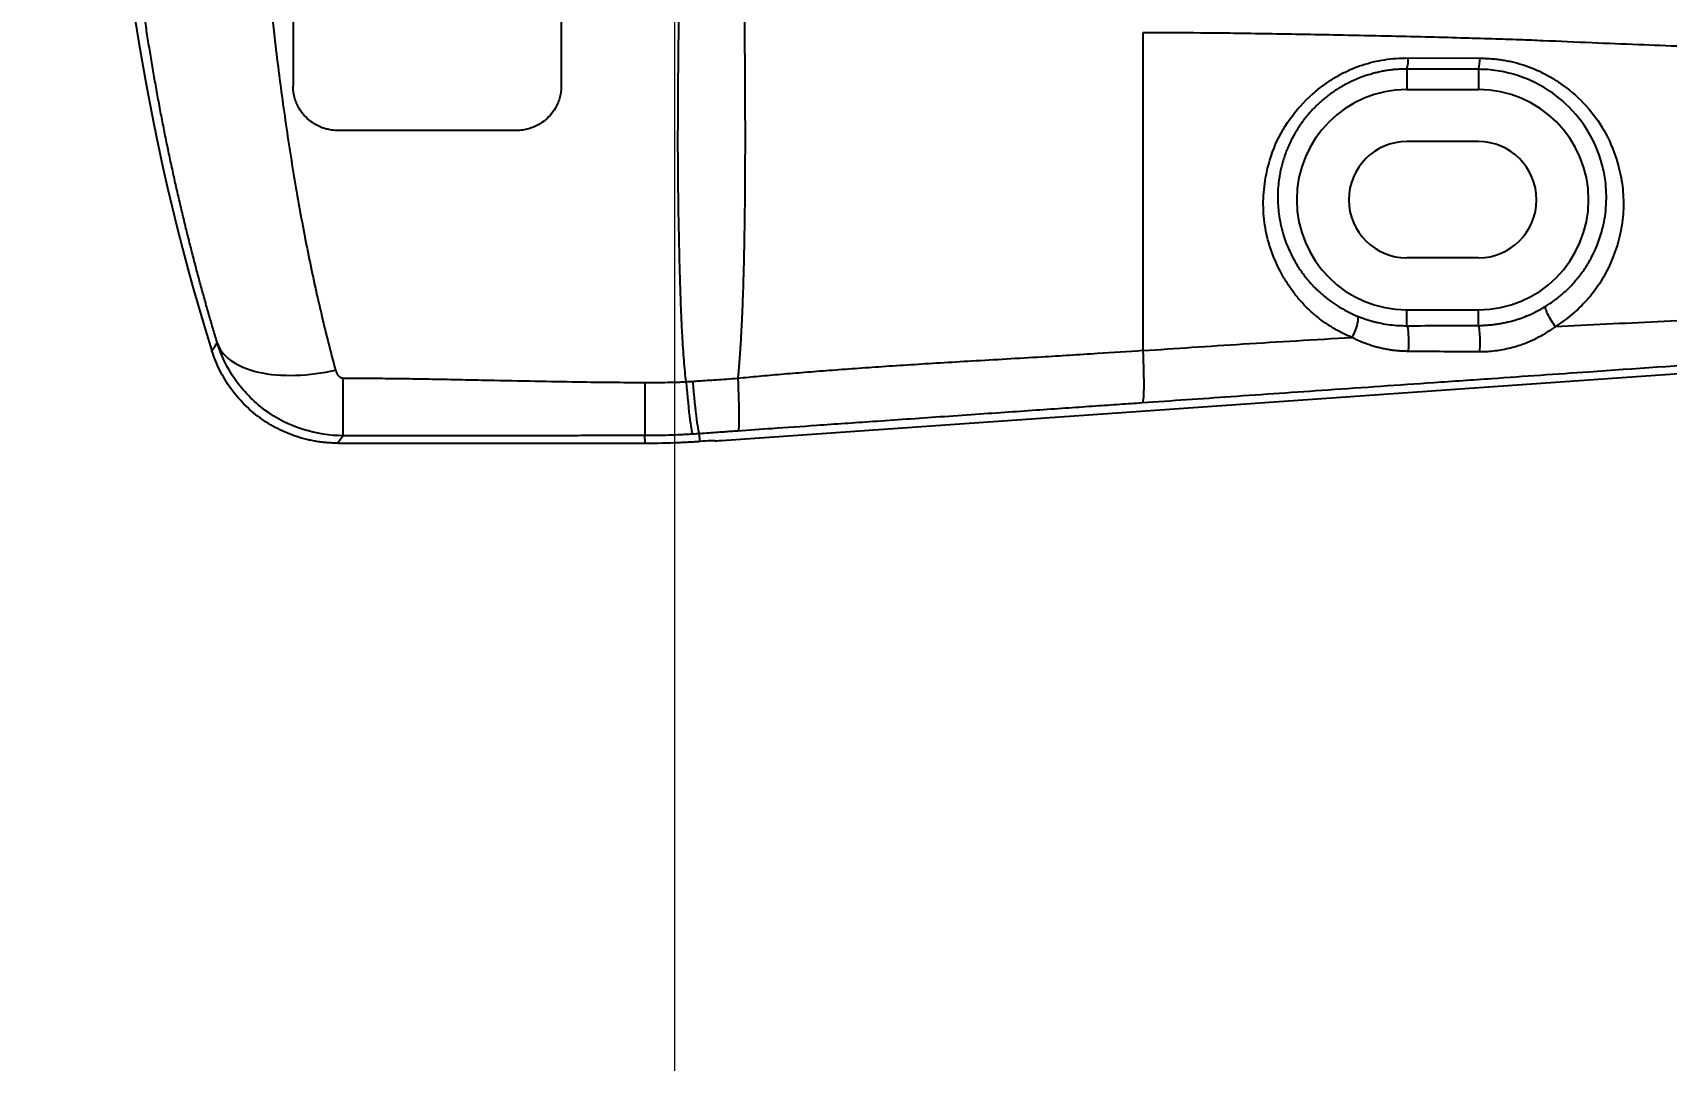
# Model space of a CAD drawing. Header units: millimetres. Extents: x 174875 to 182855, y -330615 to -324972.
# Drawn here: x 179358 to 179431.4, y -327064.9 to -327018.7 of the extents above; entities that cross this region are included whole.
import ezdxf

# ---------------------------------------------------------------- set-up
doc = ezdxf.new("R2010")
doc.units = ezdxf.units.MM
doc.header["$LTSCALE"] = 20
doc.linetypes.add('SLD-实线', pattern=[0])
doc.layers.get('0').update_dxf_attribs({"lineweight": 15})
doc.layers.add('Dim', color=4, linetype='Continuous', lineweight=9)
doc.layers.add('粗实线', color=7, linetype='SLD-实线', lineweight=25)
doc.styles.add('.标注TY', font='txt.shx', dxfattribs={"width": 0.7, "bigfont": 'gbcbig.shx'})
doc.dimstyles.new('.60号字体TY$0', dxfattribs={"dimtxt": 60, "dimasz": 30, "dimexe": 5, "dimexo": 0.5, "dimgap": 5, "dimtad": 1, "dimdsep": 46, "dimtxsty": '.标注TY', "dimblk": 'CLOSEDBLANK', "dimcen": 2.5, "dimclrd": 256, "dimclre": 256, "dimclrt": 256, "dimadec": 0, "dimazin": 0, "dimtfac": 1, "dimtmove": 0, "dimatfit": 3, "dimldrblk": 'CLOSEDBLANK', "dimfxl": 1, "dimlwd": -1, "dimlwe": -1, "dimarcsym": 0})

# ---------------------------------------------------------------- blocks, each defined once
blk = doc.blocks.new('20250328.085552')
at = {"layer": '粗实线'}
for p, q in [((8.239, 52.25), (8.239, 16.07)), ((20.299, 52.25), (20.299, 16.07)), ((58.378, 17.32), (61.594, 17.309)), ((58.32, 16.821), (58.32, 15.898)), ((61.536, 16.81), (61.536, 15.898)), ((58.32, 15.898), (61.536, 15.898)), ((18.289, 14.06), (10.249, 14.06)), ((61.536, 13.558), (58.32, 13.558)), ((61.536, 8.332), (58.32, 8.332)), ((58.32, 5.28), (58.32, 5.991)), ((58.32, 5.991), (61.536, 5.991)), ((61.536, 5.293), (61.536, 5.991)), ((27.51, 0.12), (96.166, 4.919)), ((10.247, 0), (24.071, 0)), ((24.071, 0), (24.059, 0.337)), ((26.505, 0.424), (26.517, 0.08)), ((27.199, 0.106), (27.209, 0.104))]:
    blk.add_line(p, q, dxfattribs=at)
at = {"layer": '粗实线', "flags": 128}
for points in [[(4.59, 4.156), (4.725, 4.352), (4.831, 4.506)], [(10.492, 0.333), (10.355, 0.147), (10.247, 0)]]:
    blk.add_lwpolyline(points, dxfattribs=at)
at = {"layer": '粗实线'}
for centre, radius, start, end in [((100.366, 34.16), 100.366, 162.60587, 197.39413), ((56.929, 17.236), 1.451, 343.39081, 3.3071), ((60.15, 17.225), 1.447, 343.33609, 3.31699), ((58.32, 10.945), 4.953, 90, 270), ((61.536, 10.945), 4.953, 270, 90), ((58.32, 10.945), 2.613, 90, 270), ((61.536, 10.945), 2.613, 270, 90)]:
    blk.add_arc(centre, radius, start, end, dxfattribs=at)
for centre, major_axis, ratio, start_param, end_param in [((24.071, 35.08), (1.224, -35.058), 0.999848, 6.248294, 6.291697), ((25.593, -0.007), (1.608, 0.112), 0.017413, 0.051142, 0.9575), ((27.51, 0.125), (0.301, 0.021), 0.017413, 3.192735, 4.711171)]:
    blk.add_ellipse(centre, major_axis=major_axis, ratio=ratio, start_param=start_param, end_param=end_param, dxfattribs=at)
for points, knots in [([(4.831, 4.506), (4.771, 4.708), (4.65, 5.113), (4.472, 5.729), (4.295, 6.352), (4.12, 6.984), (3.947, 7.623), (3.777, 8.27), (3.609, 8.925), (3.444, 9.588), (3.281, 10.259), (3.122, 10.937), (2.965, 11.624), (2.811, 12.319), (2.661, 13.021), (2.514, 13.731), (2.371, 14.45), (2.232, 15.176), (2.097, 15.91), (1.966, 16.652), (1.839, 17.402), (1.716, 18.16), (1.54, 19.308), (1.325, 20.838), (1.094, 22.742), (0.902, 24.616), (0.762, 26.283), (0.662, 27.75), (0.59, 29.028), (0.534, 30.309), (0.494, 31.591), (0.469, 32.875), (0.466, 33.732), (0.464, 34.16)], [0, 0, 0, 0, 0.022992, 0.046069, 0.069237, 0.092499, 0.11586, 0.139324, 0.162895, 0.186577, 0.210375, 0.234292, 0.258332, 0.2825, 0.306798, 0.331232, 0.355804, 0.380518, 0.405378, 0.430388, 0.45555, 0.480868, 0.506346, 0.570231, 0.632684, 0.69375, 0.753473, 0.794634, 0.83574, 0.876812, 0.917867, 0.958923, 1, 1, 1, 1]), ([(6.393, 34.16), (6.393, 33.917), (6.394, 33.431), (6.401, 32.703), (6.412, 31.973), (6.428, 31.243), (6.448, 30.513), (6.472, 29.783), (6.502, 29.053), (6.535, 28.323), (6.573, 27.593), (6.615, 26.863), (6.686, 25.77), (6.797, 24.279), (6.966, 22.358), (7.169, 20.336), (7.378, 18.45), (7.585, 16.742), (7.783, 15.251), (7.993, 13.791), (8.217, 12.364), (8.454, 10.968), (8.703, 9.605), (8.966, 8.274), (9.241, 6.977), (9.53, 5.713), (9.83, 4.481), (10.043, 3.68), (10.149, 3.282)], [0, 0, 0, 0, 0.022257, 0.044536, 0.066838, 0.089163, 0.111513, 0.133889, 0.15629, 0.178719, 0.201175, 0.22366, 0.246175, 0.302424, 0.362313, 0.425851, 0.493045, 0.541781, 0.589972, 0.637623, 0.684739, 0.731325, 0.777386, 0.822927, 0.867953, 0.91247, 0.956484, 1, 1, 1, 1]), ([(25.908, 2.761), (25.893, 2.912), (25.859, 3.23), (25.817, 3.731), (25.778, 4.278), (25.742, 4.872), (25.709, 5.513), (25.68, 6.203), (25.654, 6.942), (25.622, 8.085), (25.588, 9.561), (25.558, 11.297), (25.547, 12.68), (25.546, 13.796), (25.549, 14.736), (25.555, 15.765), (25.564, 16.884), (25.576, 18.094), (25.592, 19.396), (25.612, 20.791), (25.634, 22.278), (25.652, 23.305), (25.66, 23.832)], [0, 0, 0, 0, 0.02361, 0.0494, 0.077374, 0.107536, 0.139887, 0.174429, 0.211164, 0.250093, 0.343581, 0.426928, 0.500137, 0.54026, 0.584236, 0.632066, 0.683751, 0.739291, 0.798686, 0.861935, 0.92904, 1, 1, 1, 1]), ([(28.504, 21.302), (28.508, 21.067), (28.514, 20.601), (28.522, 19.91), (28.529, 19.232), (28.536, 18.568), (28.542, 17.918), (28.547, 17.281), (28.551, 16.657), (28.555, 16.046), (28.557, 15.449), (28.559, 14.865), (28.56, 14.294), (28.561, 13.736), (28.56, 13.191), (28.559, 12.659), (28.556, 12.139), (28.553, 11.632), (28.55, 11.137), (28.545, 10.655), (28.539, 10.185), (28.533, 9.728), (28.526, 9.282), (28.518, 8.848), (28.51, 8.426), (28.5, 8.016), (28.49, 7.617), (28.479, 7.229), (28.467, 6.853), (28.454, 6.487), (28.441, 6.133), (28.426, 5.789), (28.411, 5.457), (28.395, 5.134), (28.378, 4.823), (28.361, 4.521), (28.342, 4.23), (28.323, 3.95), (28.303, 3.679), (28.282, 3.418), (28.261, 3.167), (28.245, 3.004), (28.238, 2.923)], [0, 0, 0, 0, 0.036344, 0.072088, 0.107233, 0.141779, 0.175729, 0.209082, 0.24184, 0.274004, 0.305575, 0.336554, 0.366942, 0.396742, 0.425954, 0.45458, 0.482621, 0.510079, 0.536956, 0.563254, 0.588975, 0.614123, 0.638699, 0.662707, 0.686147, 0.709023, 0.731337, 0.753091, 0.774286, 0.794926, 0.815011, 0.834545, 0.85353, 0.871967, 0.889858, 0.907206, 0.924012, 0.94028, 0.95601, 0.971206, 0.985868, 1, 1, 1, 1]), ([(46.447, 18.457), (46.448, 15.977), (46.448, 13.54), (46.449, 8.774), (46.449, 6.456), (46.45, 4.168)], [0, 0, 0, 0, 0.5, 0.5, 1, 1, 1, 1]), ([(82.431, 17.541), (82.073, 17.543), (81.32, 17.546), (80.133, 17.562), (78.835, 17.586), (77.424, 17.619), (75.902, 17.661), (74.266, 17.711), (72.519, 17.77), (70.66, 17.837), (68.688, 17.914), (66.604, 17.998), (64.826, 18.076), (63.331, 18.137), (62.098, 18.178), (60.688, 18.219), (59.099, 18.261), (57.333, 18.302), (54.964, 18.353), (52.185, 18.404), (49.184, 18.445), (47.315, 18.453), (46.447, 18.457)], [0, 0, 0, 0, 0.029832, 0.062787, 0.098866, 0.13807, 0.1804, 0.225856, 0.27444, 0.32615, 0.380989, 0.438955, 0.50005, 0.529381, 0.563645, 0.602844, 0.646978, 0.696048, 0.750054, 0.844344, 0.927659, 1, 1, 1, 1]), ([(55.844, 4.753), (55.764, 4.787), (55.604, 4.857), (55.371, 4.971), (55.145, 5.092), (54.925, 5.222), (54.712, 5.359), (54.506, 5.504), (54.306, 5.658), (54.114, 5.819), (53.927, 5.988), (53.748, 6.165), (53.575, 6.351), (53.408, 6.544), (53.249, 6.745), (53.096, 6.955), (52.95, 7.173), (52.81, 7.398), (52.541, 7.873), (52.205, 8.614), (51.927, 9.655), (51.832, 10.726), (51.93, 11.944), (52.28, 13.266), (53.006, 14.604), (53.816, 15.49), (54.485, 16.04), (54.917, 16.343), (55.366, 16.605), (55.83, 16.828), (56.31, 17.009), (56.805, 17.15), (57.316, 17.249), (57.842, 17.311), (58.198, 17.317), (58.378, 17.32)], [0, 0, 0, 0, 0.014467, 0.028846, 0.043159, 0.057429, 0.071678, 0.085931, 0.100209, 0.114537, 0.128936, 0.143429, 0.158037, 0.172783, 0.187686, 0.202768, 0.218047, 0.233542, 0.249271, 0.31374, 0.376026, 0.437578, 0.499904, 0.585372, 0.666936, 0.74925, 0.778135, 0.806289, 0.833905, 0.861187, 0.888346, 0.915598, 0.943156, 0.971224, 1, 1, 1, 1]), ([(61.594, 17.309), (61.682, 17.308), (61.857, 17.305), (62.118, 17.289), (62.375, 17.264), (62.629, 17.229), (62.879, 17.184), (63.126, 17.129), (63.369, 17.065), (63.609, 16.991), (63.845, 16.907), (64.078, 16.813), (64.307, 16.71), (64.533, 16.597), (64.756, 16.474), (64.974, 16.341), (65.19, 16.199), (65.402, 16.047), (65.912, 15.653), (66.644, 14.934), (67.401, 13.756), (67.839, 12.56), (68.048, 11.432), (68.074, 10.415), (67.935, 9.408), (67.691, 8.602), (67.433, 7.991), (67.22, 7.57), (66.98, 7.17), (66.714, 6.793), (66.423, 6.438), (66.105, 6.105), (65.76, 5.794), (65.391, 5.503), (65.126, 5.33), (64.993, 5.243)], [0, 0, 0, 0, 0.015007, 0.029857, 0.044572, 0.059177, 0.073697, 0.088156, 0.10258, 0.116994, 0.131424, 0.145896, 0.160435, 0.175066, 0.189814, 0.204702, 0.219755, 0.234994, 0.250441, 0.333214, 0.41528, 0.500274, 0.563361, 0.62514, 0.686922, 0.750037, 0.779336, 0.80793, 0.835947, 0.863525, 0.890809, 0.917947, 0.94509, 0.972392, 1, 1, 1, 1]), ([(58.32, 16.821), (58.242, 16.821), (58.087, 16.819), (57.855, 16.806), (57.622, 16.783), (57.391, 16.751), (57.161, 16.71), (56.933, 16.66), (56.707, 16.6), (56.483, 16.531), (56.262, 16.453), (56.044, 16.367), (55.83, 16.271), (55.62, 16.167), (55.414, 16.054), (55.212, 15.933), (55.016, 15.803), (54.824, 15.666), (54.639, 15.521), (54.459, 15.369), (54.286, 15.209), (54.119, 15.042), (53.959, 14.869), (53.806, 14.689), (53.661, 14.502), (53.523, 14.31), (53.393, 14.113), (53.272, 13.91), (53.158, 13.702), (53.054, 13.49), (52.958, 13.274), (52.871, 13.054), (52.793, 12.83), (52.724, 12.603), (52.665, 12.374), (52.615, 12.142), (52.567, 11.862), (52.522, 11.471), (52.502, 10.904), (52.563, 10.145), (52.779, 9.216), (53.134, 8.398), (53.533, 7.76), (53.866, 7.327), (54.22, 6.945), (54.587, 6.612), (54.959, 6.327), (55.333, 6.087), (55.699, 5.885), (55.949, 5.775), (56.069, 5.723)], [0, 0, 0, 0, 0.013834, 0.027663, 0.04149, 0.055319, 0.069151, 0.08299, 0.09684, 0.110702, 0.124579, 0.138476, 0.152393, 0.166335, 0.180304, 0.194304, 0.208335, 0.222403, 0.236509, 0.250656, 0.264846, 0.279084, 0.29337, 0.307708, 0.322101, 0.33655, 0.351059, 0.36563, 0.380266, 0.394968, 0.40974, 0.424584, 0.439501, 0.454495, 0.469568, 0.484721, 0.499958, 0.52433, 0.561656, 0.611878, 0.674909, 0.750639, 0.788575, 0.824541, 0.858554, 0.890632, 0.920793, 0.949059, 0.975453, 1, 1, 1, 1]), ([(64.564, 6.156), (64.627, 6.196), (64.756, 6.278), (64.946, 6.412), (65.134, 6.557), (65.322, 6.714), (65.507, 6.883), (65.688, 7.064), (65.866, 7.258), (66.038, 7.464), (66.205, 7.683), (66.364, 7.916), (66.515, 8.161), (66.656, 8.42), (66.786, 8.691), (66.963, 9.113), (67.172, 9.783), (67.312, 10.728), (67.279, 11.673), (67.044, 12.89), (66.436, 14.249), (65.483, 15.288), (64.772, 15.812), (64.399, 16.046), (64.011, 16.25), (63.613, 16.422), (63.205, 16.563), (62.791, 16.673), (62.374, 16.751), (61.955, 16.8), (61.675, 16.807), (61.536, 16.81)], [0, 0, 0, 0, 0.014644, 0.029761, 0.045358, 0.061442, 0.078017, 0.095089, 0.112663, 0.130745, 0.149337, 0.168445, 0.188072, 0.208222, 0.228899, 0.250106, 0.303184, 0.37479, 0.449405, 0.500057, 0.632949, 0.749504, 0.778716, 0.807558, 0.83604, 0.864172, 0.891967, 0.919434, 0.946587, 0.973438, 1, 1, 1, 1]), ([(10.249, 14.06), (10.204, 14.061), (10.114, 14.063), (9.98, 14.077), (9.825, 14.103), (9.65, 14.148), (9.399, 14.24), (9.105, 14.401), (8.802, 14.657), (8.555, 14.964), (8.395, 15.272), (8.299, 15.558), (8.248, 15.812), (8.242, 15.984), (8.239, 16.07)], [0, 0, 0, 0, 0.041466, 0.083086, 0.12507, 0.187464, 0.24993, 0.374264, 0.499786, 0.624088, 0.749621, 0.833173, 0.916209, 1, 1, 1, 1]), ([(20.299, 16.07), (20.298, 16.027), (20.297, 15.941), (20.284, 15.812), (20.264, 15.686), (20.235, 15.561), (20.198, 15.437), (20.124, 15.235), (19.984, 14.965), (19.737, 14.658), (19.435, 14.402), (19.12, 14.23), (18.825, 14.127), (18.559, 14.07), (18.379, 14.063), (18.289, 14.06)], [0, 0, 0, 0, 0.0420245, 0.0836943, 0.1251651, 0.1665947, 0.2081417, 0.249963, 0.3755433, 0.4995637, 0.6253403, 0.7491639, 0.8335495, 0.9165942, 1, 1, 1, 1]), ([(64.993, 5.243), (66.527, 5.32), (69.594, 5.475), (74.195, 5.705), (78.798, 5.933), (82.878, 6.131), (86.447, 6.312), (89.514, 6.484), (92.612, 6.672), (95.739, 6.875), (97.834, 7.023), (98.886, 7.097)], [0, 0, 0, 0, 0.135694, 0.271419, 0.407178, 0.542971, 0.632566, 0.723064, 0.814466, 0.906777, 1, 1, 1, 1]), ([(61.536, 5.293), (61.596, 5.294), (61.718, 5.295), (61.904, 5.305), (62.095, 5.321), (62.292, 5.344), (62.493, 5.374), (62.698, 5.413), (62.908, 5.46), (63.133, 5.52), (63.399, 5.602), (63.729, 5.725), (64.133, 5.904), (64.412, 6.067), (64.564, 6.156)], [0, 0, 0, 0, 0.056207, 0.114, 0.173469, 0.234693, 0.297748, 0.362704, 0.429622, 0.498564, 0.581371, 0.692498, 0.832018, 1, 1, 1, 1]), ([(64.994, 5.24), (64.94, 5.311), (64.878, 5.4), (64.754, 5.6), (64.694, 5.71), (64.601, 5.907), (64.57, 5.992), (64.545, 6.11), (64.55, 6.143), (64.564, 6.156)], [0, 0, 0, 0, 0.25, 0.25, 0.5, 0.5, 0.75, 0.75, 1, 1, 1, 1]), ([(98.853, 5.439), (98.178, 5.393), (96.785, 5.297), (94.628, 5.148), (92.338, 4.99), (89.916, 4.822), (87.361, 4.645), (84.674, 4.459), (81.853, 4.264), (78.9, 4.059), (75.815, 3.845), (71.669, 3.557), (67.094, 3.239), (62.723, 2.936), (58.813, 2.665), (54.903, 2.394), (50.532, 2.091), (47.746, 1.899), (46.416, 1.807)], [0, 0, 0, 0, 0.0386323, 0.0797876, 0.1234667, 0.1696702, 0.2183985, 0.2696523, 0.3234317, 0.3797373, 0.4385691, 0.4999276, 0.6168753, 0.7002111, 0.7499352, 0.8405353, 0.923889, 1, 1, 1, 1]), ([(56.069, 5.723), (56.091, 5.709), (56.109, 5.675), (56.117, 5.552), (56.108, 5.464), (56.06, 5.257), (56.022, 5.141), (55.936, 4.927), (55.888, 4.83), (55.844, 4.753)], [0, 0, 0, 0, 0.25, 0.25, 0.5, 0.5, 0.75, 0.75, 1, 1, 1, 1]), ([(56.069, 5.723), (56.146, 5.692), (56.293, 5.633), (56.506, 5.56), (56.7, 5.501), (56.872, 5.455), (57.023, 5.419), (57.25, 5.372), (57.557, 5.322), (57.945, 5.285), (58.198, 5.282), (58.32, 5.28)], [0, 0, 0, 0, 0.109646, 0.208769, 0.297384, 0.375507, 0.443153, 0.500337, 0.679157, 0.845567, 1, 1, 1, 1]), ([(58.32, 5.28), (58.867, 5.282), (59.939, 5.286), (61.011, 5.291), (61.536, 5.293)], [0, 0, 0, 0, 0.510598, 1, 1, 1, 1]), ([(58.32, 5.28), (58.33, 5.275), (58.343, 5.247), (58.366, 5.108), (58.377, 4.996), (58.39, 4.729), (58.392, 4.577), (58.388, 4.315), (58.382, 4.206), (58.376, 4.125)], [0, 0, 0, 0, 0.25, 0.25, 0.5, 0.5, 0.75, 0.75, 1, 1, 1, 1]), ([(61.592, 4.102), (61.599, 4.179), (61.606, 4.287), (61.612, 4.554), (61.611, 4.712), (61.597, 4.994), (61.586, 5.112), (61.56, 5.259), (61.547, 5.288), (61.536, 5.293)], [0, 0, 0, 0, 0.25, 0.25, 0.5, 0.5, 0.75, 0.75, 1, 1, 1, 1]), ([(64.994, 5.24), (64.928, 5.192), (64.797, 5.097), (64.595, 4.965), (64.391, 4.843), (64.184, 4.73), (63.974, 4.627), (63.762, 4.534), (63.547, 4.45), (63.287, 4.36), (62.983, 4.272), (62.634, 4.195), (62.286, 4.141), (61.937, 4.108), (61.707, 4.105), (61.591, 4.104)], [0, 0, 0, 0, 0.067791, 0.134773, 0.200961, 0.26639, 0.331116, 0.395211, 0.458763, 0.521874, 0.620806, 0.71742, 0.812348, 0.906291, 1, 1, 1, 1]), ([(4.831, 4.506), (4.929, 4.222), (5.127, 3.951), (5.746, 3.495), (6.167, 3.311), (7.172, 3.08), (7.753, 3.033), (8.953, 3.071), (9.569, 3.155), (10.149, 3.282)], [0, 0, 0, 0, 0.25, 0.25, 0.5, 0.5, 0.75, 0.75, 1, 1, 1, 1]), ([(10.492, 0.333), (9.906, 0.333), (9.29, 0.423), (8.086, 0.808), (7.499, 1.104), (6.454, 1.875), (5.997, 2.348), (5.272, 3.384), (5.005, 3.946), (4.831, 4.506)], [0, 0, 0, 0, 0.25, 0.25, 0.5, 0.5, 0.75, 0.75, 1, 1, 1, 1]), ([(46.449, 4.161), (47.185, 4.211), (48.687, 4.314), (50.988, 4.462), (53.385, 4.61), (55.014, 4.704), (55.845, 4.753)], [0, 0, 0, 0, 0.234833, 0.479776, 0.734831, 1, 1, 1, 1]), ([(58.375, 4.127), (58.305, 4.128), (58.163, 4.13), (57.952, 4.144), (57.74, 4.165), (57.529, 4.195), (57.318, 4.233), (57.107, 4.279), (56.897, 4.335), (56.686, 4.399), (56.476, 4.473), (56.265, 4.556), (56.055, 4.648), (55.916, 4.717), (55.846, 4.752)], [0, 0, 0, 0, 0.0785501, 0.1574552, 0.2368883, 0.3170176, 0.3980043, 0.4800006, 0.5631473, 0.6475716, 0.7333852, 0.8206819, 0.909536, 1, 1, 1, 1]), ([(10.247, 0), (10.169, 0.001), (10.012, 0.003), (9.777, 0.017), (9.544, 0.04), (9.312, 0.072), (9.082, 0.114), (8.853, 0.165), (8.625, 0.225), (8.176, 0.362), (7.525, 0.633), (6.726, 1.128), (6.013, 1.742), (5.508, 2.345), (5.162, 2.87), (4.935, 3.282), (4.74, 3.711), (4.64, 4.008), (4.59, 4.156)], [0, 0, 0, 0, 0.031402, 0.062669, 0.09385, 0.124995, 0.156154, 0.187376, 0.21871, 0.250205, 0.374879, 0.499421, 0.624038, 0.749239, 0.8123, 0.874848, 0.937282, 1, 1, 1, 1]), ([(28.238, 2.923), (28.553, 2.954), (29.201, 3.017), (30.201, 3.105), (31.255, 3.193), (32.366, 3.28), (33.531, 3.366), (34.751, 3.451), (36.027, 3.535), (37.366, 3.619), (39.327, 3.733), (41.685, 3.872), (44.252, 4.026), (45.77, 4.129), (46.449, 4.175)], [0, 0, 0, 0, 0.051942, 0.106892, 0.164854, 0.22583, 0.289822, 0.356831, 0.426859, 0.499906, 0.577289, 0.749845, 0.888221, 1, 1, 1, 1]), ([(46.449, 4.161), (46.477, 3.501), (46.491, 2.886), (46.479, 2.043), (46.453, 1.827), (46.416, 1.807)], [0, 0, 0, 0, 0.5, 0.5, 1, 1, 1, 1]), ([(10.149, 3.282), (10.157, 3.256), (10.172, 3.207), (10.203, 3.137), (10.241, 3.076), (10.288, 3.019), (10.346, 2.97), (10.417, 2.934), (10.468, 2.929), (10.492, 2.926)], [0, 0, 0, 0, 0.162049, 0.311811, 0.451031, 0.581876, 0.736053, 0.871493, 1, 1, 1, 1]), ([(10.492, 2.926), (10.764, 2.926), (11.351, 2.924), (12.293, 2.916), (13.361, 2.902), (14.554, 2.882), (15.873, 2.858), (17.501, 2.823), (19.301, 2.786), (21.138, 2.755), (22.693, 2.735), (23.635, 2.732), (24.059, 2.73)], [0, 0, 0, 0, 0.060176, 0.129612, 0.208312, 0.296276, 0.393505, 0.5, 0.656268, 0.791689, 0.906264, 1, 1, 1, 1]), ([(10.492, 0.333), (10.492, 0.348), (10.492, 0.588), (10.492, 1.509), (10.492, 2.184), (10.492, 2.926)], [0, 0, 0, 0, 0.5, 0.5, 1, 1, 1, 1]), ([(24.059, 2.73), (24.272, 2.73), (24.659, 2.731), (25.18, 2.737), (25.584, 2.744), (25.813, 2.756), (25.908, 2.761)], [0, 0, 0, 0, 0.345381, 0.627139, 0.845316, 1, 1, 1, 1]), ([(24.059, 2.73), (24.059, 2.046), (24.059, 1.422), (24.059, 0.572), (24.059, 0.351), (24.059, 0.337)], [0, 0, 0, 0, 0.5, 0.5, 1, 1, 1, 1]), ([(25.908, 2.761), (25.967, 2.085), (26.029, 1.47), (26.137, 0.633), (26.183, 0.421), (26.215, 0.405)], [0, 0, 0, 0, 0.5, 0.5, 1, 1, 1, 1]), ([(26.201, 2.779), (26.301, 2.787), (26.52, 2.803), (26.875, 2.826), (27.284, 2.853), (27.744, 2.884), (28.068, 2.91), (28.238, 2.923)], [0, 0, 0, 0, 0.147266, 0.321865, 0.522953, 0.749444, 1, 1, 1, 1]), ([(26.201, 2.779), (26.263, 2.103), (26.327, 1.489), (26.434, 0.652), (26.477, 0.441), (26.505, 0.424)], [0, 0, 0, 0, 0.5, 0.5, 1, 1, 1, 1]), ([(28.238, 2.923), (28.269, 2.245), (28.287, 1.627), (28.288, 0.782), (28.27, 0.566), (28.24, 0.545)], [0, 0, 0, 0, 0.5, 0.5, 1, 1, 1, 1]), ([(46.416, 1.807), (46.083, 1.784), (45.384, 1.736), (44.285, 1.66), (43.087, 1.577), (41.788, 1.486), (40.39, 1.389), (38.891, 1.285), (36.853, 1.144), (34.474, 0.978), (31.953, 0.803), (29.93, 0.662), (28.748, 0.581), (28.24, 0.545)], [0, 0, 0, 0, 0.054991, 0.115465, 0.181424, 0.252871, 0.329807, 0.412232, 0.500147, 0.66619, 0.804846, 0.916115, 1, 1, 1, 1]), ([(24.059, 0.337), (23.727, 0.337), (23.004, 0.337), (21.828, 0.337), (20.471, 0.336), (18.934, 0.336), (17.142, 0.335), (15.25, 0.334), (13.413, 0.334), (11.859, 0.333), (10.916, 0.333), (10.492, 0.333)], [0, 0, 0, 0, 0.0733332, 0.1599975, 0.2599957, 0.3733295, 0.5000001, 0.6562544, 0.7916704, 0.9062508, 1, 1, 1, 1]), ([(26.215, 0.404), (26.134, 0.4), (25.955, 0.389), (25.596, 0.371), (25.121, 0.352), (24.581, 0.339), (24.222, 0.338), (24.059, 0.337)], [0, 0, 0, 0, 0.111807, 0.249829, 0.499745, 0.774226, 1, 1, 1, 1]), ([(25.593, 0.033), (25.634, 0.035), (25.716, 0.038), (25.838, 0.044), (25.958, 0.05), (26.116, 0.058), (26.309, 0.068), (26.447, 0.076), (26.517, 0.08)], [0, 0, 0, 0, 0.125022, 0.249481, 0.374108, 0.49963, 0.749579, 1, 1, 1, 1]), ([(28.24, 0.545), (28.156, 0.54), (27.973, 0.527), (27.674, 0.506), (27.326, 0.482), (26.931, 0.454), (26.652, 0.434), (26.505, 0.424)], [0, 0, 0, 0, 0.144849, 0.31723, 0.517196, 0.744778, 1, 1, 1, 1])]:
    blk.add_open_spline(points, degree=3, knots=knots, dxfattribs=at)
for points in [[(61.536, 16.81), (60.464, 16.814), (59.392, 16.818), (58.32, 16.821)], [(61.591, 4.104), (60.52, 4.109), (59.448, 4.116), (58.375, 4.127)], [(25.908, 2.761), (26.006, 2.767), (26.104, 2.773), (26.201, 2.779)], [(26.505, 0.424), (26.408, 0.417), (26.311, 0.41), (26.215, 0.404)]]:
    blk.add_open_spline(points, degree=3, dxfattribs=at)
blk = doc.blocks.new('_ClosedBlank')
at = {"color": 0, "linetype": 'ByBlock', "lineweight": -2}
for p, q in [((-1, 0.1667), (0, 0)), ((-1, 0.1667), (-1, -0.1667)), ((0, 0), (-1, -0.1667))]:
    blk.add_line(p, q, dxfattribs=at)
blk = doc.blocks.new('*D71')
at = {"layer": 'Defpoints', "color": 0, "transparency": 16777216}
for p in [(178886.842, -326931.398), (181286.842, -327035.762), (178886.842, -327470.581)]:
    blk.add_point(p, dxfattribs=at)
at = {"layer": 'Dim', "transparency": 16777216}
for p, q in [((178886.842, -326931.898), (178886.842, -327475.581)), ((181286.842, -327036.262), (181286.842, -327475.581)), ((181256.842, -327470.581), (178916.842, -327470.581))]:
    blk.add_line(p, q, dxfattribs=at)
at = {"layer": 'Dim', "transparency": 16777216, "xscale": 30, "yscale": 30, "zscale": 30, "rotation": 180}
blk.add_blockref('_ClosedBlank', (178886.842, -327470.581), dxfattribs=at)
at = {"layer": 'Dim', "transparency": 16777216, "xscale": 30, "yscale": 30, "zscale": 30}
blk.add_blockref('_ClosedBlank', (181286.842, -327470.581), dxfattribs=at)
at = {"layer": 'Dim', "transparency": 16777216, "insert": (180086.842, -327435.581), "char_height": 60, "attachment_point": 5, "style": '.标注TY'}
blk.add_mtext('2400', dxfattribs=at)
blk = doc.blocks.new('*D82')
at = {"layer": 'Defpoints', "color": 0, "transparency": 16777216}
for p in [(176481.842, -326760.394), (181346.842, -326760.394), (176481.842, -327593.247)]:
    blk.add_point(p, dxfattribs=at)
at = {"layer": 'Dim', "transparency": 16777216}
for p, q in [((176481.842, -326760.894), (176481.842, -327598.247)), ((181346.842, -326760.894), (181346.842, -327598.247)), ((181316.842, -327593.247), (176511.842, -327593.247))]:
    blk.add_line(p, q, dxfattribs=at)
at = {"layer": 'Dim', "transparency": 16777216, "xscale": 30, "yscale": 30, "zscale": 30, "rotation": 180}
blk.add_blockref('_ClosedBlank', (176481.842, -327593.247), dxfattribs=at)
at = {"layer": 'Dim', "transparency": 16777216, "xscale": 30, "yscale": 30, "zscale": 30}
blk.add_blockref('_ClosedBlank', (181346.842, -327593.247), dxfattribs=at)
at = {"layer": 'Dim', "transparency": 16777216, "insert": (178914.342, -327558.247), "char_height": 60, "attachment_point": 5, "style": '.标注TY'}
blk.add_mtext('4865', dxfattribs=at)

msp = doc.modelspace()

# ---------------------------------------------------------------- linework, layer by layer
msp.add_lwpolyline([(179336.842, -326453.005), (179386.842, -326453.005), (179386.842, -327203.005), (179336.842, -327203.005)], close=True)

# ---------------------------------------------------------------- block references
msp.add_blockref('20250328.085552', (179361.454, -327037.165))

# ---------------------------------------------------------------- dimensions: what is measured, and where the dimension line sits
at = {"layer": 'Dim'}
for base, p1, p2, picture, middle in [((176481.842, -327593.247), (181346.842, -326760.394), (176481.842, -326760.394), '*D82', (178914.342, -327558.247)), ((178886.842, -327470.581), (181286.842, -327035.762), (178886.842, -326931.398), '*D71', (180086.842, -327435.581))]:
    dim = msp.add_linear_dim(base=base, p1=p1, p2=p2, dimstyle='.60号字体TY$0', override={"dimarcsym": 1}, dxfattribs=at)
    dim.commit()
    dim.dimension.update_dxf_attribs({"geometry": picture, "text_midpoint": middle})

doc.saveas('drawing.dxf')
